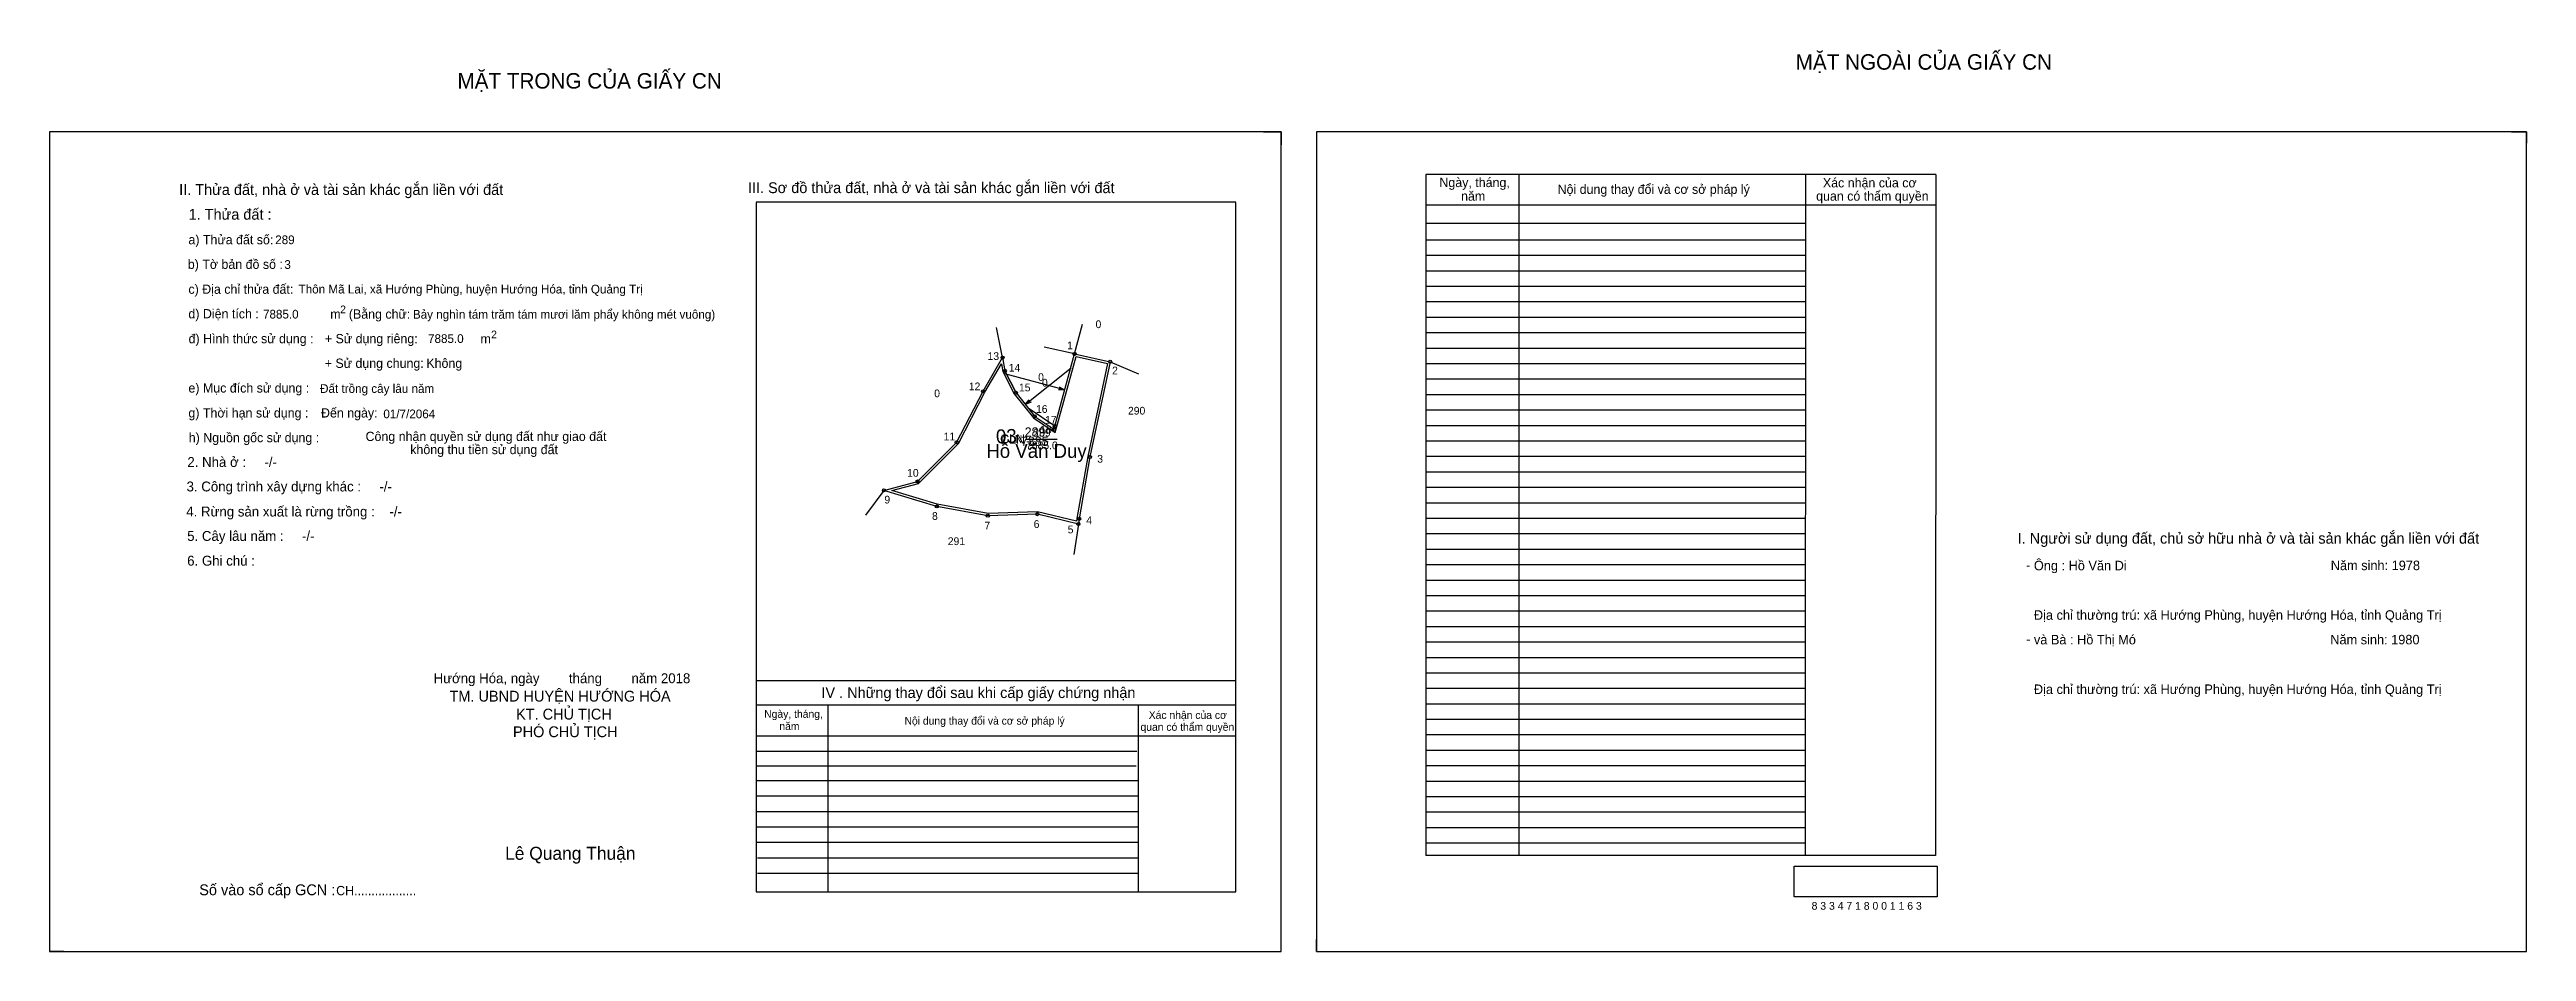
# Model space of a CAD drawing. Extents: x 531234 to 534745, y 1846979 to 1847650.
# Drawn here: x 533143 to 534745, y 1847067 to 1847650 of the extents above.
import ezdxf

# ---------------------------------------------------------------- set-up
doc = ezdxf.new("R2010")
doc.units = 0
for name, color, linetype in [('Default', 7, 'Continuous'), ('Level 10', 7, 'Continuous'), ('Level 11', 7, 'Continuous'), ('Level 13', 7, 'Continuous'), ('Level 2', 7, 'Continuous'), ('Level 27', 7, 'Continuous'), ('Level 3', 7, 'Continuous'), ('Level 36', 7, 'Continuous'), ('Level 4', 7, 'Continuous'), ('Level 5', 7, 'Continuous'), ('Level 55', 7, 'Continuous'), ('Level 6', 7, 'Continuous'), ('Level 63', 7, 'Continuous'), ('Level 7', 7, 'Continuous'), ('Level 8', 7, 'Continuous'), ('Level 9', 7, 'Continuous')]:
    doc.layers.add(name, color=color, linetype=linetype)

msp = doc.modelspace()

# ---------------------------------------------------------------- linework, layer by layer
at = {"layer": 'Level 10'}
for p, q in [((533928.2, 1847597.2), (533939.6, 1847597.2)), ((533939.6, 1847597.2), (533939.6, 1847588.8)), ((534735, 1847597.2), (534744.6, 1847597.2)), ((534744.6, 1847597.2), (534744.6, 1847589.8)), ((533768.2, 1847428.5), (533761, 1847442.7)), ((533729.8, 1847396.4), (533746.9, 1847429.5)), ((533704.5, 1847371.1), (533729.8, 1847396.4)), ((533808.5, 1847343.6), (533782, 1847350)), ((533143.4, 1847075), (533143.4, 1847067.2)), ((533152.6, 1847067.2), (533143.4, 1847067.2)), ((533962.4, 1847067.2), (533962.4, 1847075)), ((533962.4, 1847067.2), (533969.4, 1847067.2))]:
    msp.add_line(p, q, dxfattribs=at)
for points in [[(533143.4, 1847067.2), (533939.6, 1847067.2), (533939.6, 1847597.2), (533143.4, 1847597.2)], [(533962.4, 1847067.2), (534744.6, 1847067.2), (534744.6, 1847597.2), (533962.4, 1847597.2)], [(533793.3, 1847407), (533806, 1847453.6), (533829.1, 1847448.6), (533816, 1847387), (533809, 1847347), (533808.5, 1847343.6), (533782, 1847350), (533750, 1847349), (533717, 1847355), (533682.8, 1847365.4), (533704.5, 1847371.1), (533729.8, 1847396.4), (533746.9, 1847429.5), (533759.5, 1847451.2), (533761, 1847442.7), (533768.2, 1847428.5), (533780.3, 1847413.2), (533792.7, 1847405)], [(533794.6, 1847406.6), (533807, 1847451.9), (533827.4, 1847447.5), (533814.6, 1847387.3), (533807.6, 1847347.2), (533807.3, 1847345.4), (533782.1, 1847351.4), (533750.1, 1847350.4), (533717.3, 1847356.4), (533688, 1847365.3), (533705.2, 1847369.8), (533731, 1847395.6), (533748.1, 1847428.8), (533758.8, 1847447.2), (533759.7, 1847442.2), (533767, 1847427.7), (533779.4, 1847412.2), (533793.6, 1847402.8)]]:
    msp.add_lwpolyline(points, close=True, dxfattribs=at)
at = {"layer": 'Level 11'}
for centre in [(533759.5, 1847451.2), (533806, 1847453.6), (533829.1, 1847448.6), (533761, 1847442.7), (533746.9, 1847429.5), (533768.2, 1847428.5), (533780.3, 1847413.2), (533792.7, 1847405), (533793.3, 1847407), (533793.3, 1847407), (533729.8, 1847396.4), (533816, 1847387), (533704.5, 1847371.1), (533682.8, 1847365.4), (533717, 1847355), (533750, 1847349), (533782, 1847350), (533808.5, 1847343.6), (533809, 1847347)]:
    msp.add_circle(centre, 1, dxfattribs=at)
at = {"layer": 'Level 13'}
msp.add_line((533775.5, 1847398.6), (533785.7, 1847398.6), dxfattribs=at)
at = {"layer": 'Level 27'}
for p, q in [((533759.5, 1847451.2), (533755.6, 1847470.8)), ((533806, 1847453.6), (533811.1, 1847472.9)), ((533806, 1847453.6), (533786.4, 1847457.9)), ((533829.1, 1847448.6), (533847.4, 1847440.7)), ((533793.3, 1847407), (533776.6, 1847418.1)), ((533682.8, 1847365.4), (533670.8, 1847349.4)), ((533808.5, 1847343.6), (533805.6, 1847323.9))]:
    msp.add_line(p, q, dxfattribs=at)
at = {"layer": 'Level 6'}
msp.add_lwpolyline([(534271.3, 1847122.3), (534363.7, 1847122.3), (534363.7, 1847102.5), (534271.3, 1847102.5)], close=True, dxfattribs=at)
at = {"layer": 'Level 63'}
for p, q in [((533799.6, 1847430.3), (533761, 1847440.8)), ((533774.2, 1847420.9), (533803.9, 1847444.6))]:
    msp.add_line(p, q, dxfattribs=at)
for points in [[(533777.9, 1847422.5), (533774.2, 1847420.9), (533776.7, 1847424)], [(533796.1, 1847432.3), (533799.6, 1847430.3), (533795.6, 1847430.4)]]:
    msp.add_lwpolyline(points, dxfattribs=at)
at = {"layer": 'Level 7'}
for p, q in [((534278.4, 1847527.2), (534033.2, 1847527.2)), ((534278.4, 1847517.2), (534033.2, 1847517.2)), ((534278.4, 1847507.2), (534033.2, 1847507.2)), ((534278.4, 1847497.2), (534033.2, 1847497.2)), ((534278.4, 1847487.2), (534033.2, 1847487.2)), ((534278.4, 1847477.2), (534033.2, 1847477.2)), ((534278.4, 1847467.2), (534033.2, 1847467.2)), ((534278.4, 1847457.2), (534033.2, 1847457.2)), ((534278.4, 1847447.2), (534033.2, 1847447.2)), ((534278.4, 1847437.2), (534033.2, 1847437.2)), ((534278.4, 1847427.2), (534033.2, 1847427.2)), ((534278.4, 1847417.2), (534033.2, 1847417.2)), ((534278.4, 1847407.2), (534033.2, 1847407.2)), ((534278.4, 1847397.2), (534033.2, 1847397.2)), ((534278.4, 1847387.2), (534033.2, 1847387.2)), ((534278.4, 1847377.2), (534033.2, 1847377.2)), ((534278.4, 1847367.2), (534033.2, 1847367.2)), ((534278.4, 1847357.2), (534033.2, 1847357.2)), ((534278.4, 1847347.2), (534033.2, 1847347.2)), ((534278.4, 1847337.2), (534033.2, 1847337.2)), ((534278.4, 1847327.2), (534033.2, 1847327.2)), ((534278.4, 1847317.2), (534033.2, 1847317.2)), ((534278.4, 1847307.2), (534033.2, 1847307.2)), ((534278.4, 1847297.2), (534033.2, 1847297.2)), ((534278.4, 1847287.2), (534033.2, 1847287.2)), ((534278.4, 1847277.2), (534033.2, 1847277.2)), ((534278.4, 1847267.2), (534033.2, 1847267.2)), ((534278.4, 1847257.2), (534033.2, 1847257.2)), ((534278.4, 1847247.2), (534033.2, 1847247.2)), ((534278.4, 1847237.2), (534033.2, 1847237.2)), ((534278.4, 1847227.2), (534033.2, 1847227.2)), ((534278.4, 1847217.2), (534033.2, 1847217.2)), ((533846.3, 1847196.5), (533600.2, 1847196.5)), ((534278.4, 1847207.2), (534033.2, 1847207.2)), ((534278.4, 1847197.2), (534033.2, 1847197.2)), ((533845.9, 1847187.1), (533600.2, 1847187.1)), ((533847.2, 1847177.6), (533600.2, 1847177.6)), ((534278.4, 1847187.2), (534033.2, 1847187.2)), ((534278.4, 1847177.2), (534033.2, 1847177.2)), ((533847.2, 1847167.6), (533600.2, 1847167.6)), ((534278.4, 1847167.2), (534033.2, 1847167.2)), ((533847.2, 1847157.6), (533600.2, 1847157.6)), ((533847.2, 1847147.6), (533600.2, 1847147.6)), ((534278.4, 1847157.2), (534033.2, 1847157.2)), ((534278.4, 1847147.2), (534033.2, 1847147.2)), ((533847.2, 1847137.6), (533600.2, 1847137.6)), ((534278.4, 1847137.2), (534033.2, 1847137.2)), ((533847.2, 1847127.6), (533601, 1847127.6)), ((533847.2, 1847117.6), (533601, 1847117.6))]:
    msp.add_line(p, q, dxfattribs=at)
at = {"layer": 'Level 8'}
for p, q in [((534362.8, 1847569.7), (534033.2, 1847569.7)), ((534033.2, 1847569.7), (534033.2, 1847129.2)), ((534093.2, 1847569.7), (534093.2, 1847129.2)), ((534278.5, 1847569.5), (534278.4, 1847129.2)), ((534362.8, 1847569.7), (534362.6, 1847129.2)), ((533910.2, 1847551.8), (533600.2, 1847551.8)), ((533600.2, 1847551.8), (533600.2, 1847105.8)), ((533910.2, 1847105.8), (533910.2, 1847551.8)), ((534362.8, 1847549.7), (534033.2, 1847549.7)), ((534278.4, 1847537.9), (534033.2, 1847537.9)), ((533910.2, 1847242.2), (533600.2, 1847242.2)), ((533910.2, 1847226.5), (533600.2, 1847226.5)), ((533646.5, 1847226.5), (533646.5, 1847105.8)), ((533847.2, 1847226.5), (533847.2, 1847105.8)), ((533910.2, 1847206.5), (533600.2, 1847206.5)), ((534362.6, 1847129.2), (534033.2, 1847129.2)), ((533600.2, 1847105.8), (533910.2, 1847105.8))]:
    msp.add_line(p, q, dxfattribs=at)
at = {"layer": 'Level 9'}
msp.add_line((533774.7, 1847398.6), (533794.8, 1847398.6), dxfattribs=at)

# ---------------------------------------------------------------- texts
at = {"layer": 'Default'}
for s, p in [('e) Mục đích sử dụng :', (533233.2, 1847428.6)), ('g) Thời hạn sử dụng :', (533233.2, 1847412.5)), ('Đến ngày:', (533318.9, 1847412.5)), ('h) Nguồn gốc sử dụng :', (533233.4, 1847396.5)), ('Công nhận quyền sử dụng đất như giao đất', (533347.7, 1847397.3)), ('không thu tiền sử dụng đất', (533376.6, 1847388.8))]:
    msp.add_text(s, height=6, dxfattribs=at).set_placement(p)
at = {"layer": 'Level 13'}
for s, p in [('CLN', (533758.9, 1847396.1)), ('289', (533779.4, 1847400.2)), ('7885.0', (533774.7, 1847392))]:
    msp.add_text(s, height=5, dxfattribs=at).set_placement(p)
at = {"layer": 'Level 2'}
msp.add_text('Hồ Văn Duy', height=9, dxfattribs=at).set_placement((533749, 1847386.4))
at = {"layer": 'Level 3'}
msp.add_text('CLN', height=6, dxfattribs=at).set_placement((533757.9, 1847395.6))
at = {"layer": 'Level 36'}
for s, p in [('0', (533819.6, 1847470.3)), ('0', (533782.5, 1847436.1)), ('0', (533785, 1847432.5)), ('0', (533715.3, 1847425.6)), ('290', (533840.6, 1847414.4)), ('291', (533724.1, 1847330))]:
    msp.add_text(s, height=5, dxfattribs=at).set_placement(p)
at = {"layer": 'Level 4'}
msp.add_text('289', height=6, dxfattribs=at).set_placement((533773.8, 1847400.1))
at = {"layer": 'Level 5'}
msp.add_text('7885', height=6, dxfattribs=at).set_placement((533771.4, 1847394.1))
at = {"layer": 'Level 55'}
for s, height, p in [('13', 0.8, (533759, 1847451.2)), ('0', 0.22, (533759.4, 1847450.9)), ('0', 0.22, (533759.4, 1847450.9)), ('1', 0.8, (533805.8, 1847453.6)), ('0', 0.22, (533805.9, 1847453.4)), ('0', 0.22, (533805.9, 1847453.4)), ('0', 0.22, (533805.9, 1847453.4)), ('0', 0.22, (533805.9, 1847453.4)), ('2', 0.8, (533828.8, 1847448.6)), ('290', 0.22, (533828.8, 1847448.3)), ('0', 0.22, (533829, 1847448.3)), ('0', 0.22, (533829, 1847448.3)), ('14', 0.8, (533760.5, 1847442.7)), ('0', 0.22, (533761, 1847442.5)), ('12', 0.8, (533746.3, 1847429.5)), ('0', 0.22, (533746.8, 1847429.3)), ('15', 0.8, (533767.6, 1847428.5)), ('0', 0.22, (533768.1, 1847428.2)), ('16', 0.8, (533779.8, 1847413.2)), ('0', 0.22, (533780.2, 1847413)), ('17', 0.8, (533792.2, 1847405)), ('0', 0.22, (533792.6, 1847404.8)), ('18', 0.8, (533792.7, 1847407)), ('0', 0.22, (533793.2, 1847406.8)), ('0', 0.22, (533793.2, 1847406.8)), ('0', 0.22, (533793.2, 1847406.8)), ('11', 0.8, (533729.3, 1847396.4)), ('0', 0.22, (533729.7, 1847396.2)), ('3', 0.8, (533815.8, 1847387)), ('290', 0.22, (533815.8, 1847386.8)), ('10', 0.8, (533704, 1847371.1)), ('0', 0.22, (533704.4, 1847370.9)), ('9', 0.8, (533682.6, 1847365.4)), ('291', 0.22, (533682.6, 1847365.2)), ('0', 0.22, (533682.8, 1847365.2)), ('8', 0.8, (533716.7, 1847355)), ('291', 0.22, (533716.8, 1847354.8)), ('7', 0.8, (533749.7, 1847349)), ('291', 0.22, (533749.8, 1847348.8)), ('6', 0.8, (533781.7, 1847350)), ('291', 0.22, (533781.8, 1847349.8)), ('5', 0.8, (533808.2, 1847343.6)), ('290', 0.22, (533808.3, 1847343.4)), ('291', 0.22, (533808.3, 1847343.4)), ('4', 0.8, (533808.7, 1847347)), ('290', 0.22, (533808.8, 1847346.8))]:
    msp.add_text(s, height=height, dxfattribs=at).set_placement(p)
at = {"layer": 'Level 6'}
for s, height, p in [('289', 5.63, (533289.3, 1847524.6)), ('3', 5.63, (533295.2, 1847508.6)), ('Thôn Mã Lai, xã Hướng Phùng, huyện Hướng Hóa, tỉnh Quảng Trị', 5.64, (533304.4, 1847492.7)), ('7885.0', 5.63, (533281.4, 1847476.5)), ('Bảy nghìn tám trăm tám mươi lăm phẩy không mét vuông)', 5.632, (533378.3, 1847476.4)), ('7885.0', 5.63, (533388.1, 1847460.7)), ('Đất trồng cây lâu năm', 5.64, (533318.3, 1847428.4)), ('01/7/2064', 5.64, (533359.2, 1847412)), ('Ông : Hồ Văn Di', 6.16, (534426.2, 1847313.7)), ('Năm sinh: 1978', 6.16, (534618.1, 1847313.8)), ('Địa chỉ thường trú: xã Hướng Phùng, huyện Hướng Hóa, tỉnh Quảng Trị', 6.16, (534426.2, 1847281.7)), ('và Bà : Hồ Thị Mó', 6.16, (534426.2, 1847265.8)), ('Năm sinh: 1980', 6.16, (534617.8, 1847265.8)), ('Địa chỉ thường trú: xã Hướng Phùng, huyện Hướng Hóa, tỉnh Quảng Trị', 6.16, (534426.2, 1847233.7)), ('8 3 3 4 7 1 8 0 0 1 1 6 3', 5.04, (534282.5, 1847094.2))]:
    msp.add_text(s, height=height, dxfattribs=at).set_placement(p)
at = {"layer": 'Level 7'}
for s, height, p in [('MẶT NGOÀI CỦA GIẤY CN', 10, (534272.2, 1847637.4)), ('MẶT TRONG CỦA GIẤY CN', 10, (533407.1, 1847625.2)), ('II. Thửa đất, nhà ở và tài sản khác gắn liền với đất', 7, (533227.2, 1847556.4)), ('III. Sơ đồ thửa đất, nhà ở và tài sản khác gắn liền với đất', 7, (533594.9, 1847557.6)), ('Ngày, tháng,', 6, (534041.9, 1847561.5)), ('Nội dung thay đổi và cơ sở pháp lý', 6, (534118.3, 1847557.1)), ('Xác nhận của cơ', 6, (534289.8, 1847561.3)), ('1. Thửa đất :', 7, (533233.3, 1847540.4)), ('năm', 6, (534055.9, 1847552.7)), (' quan có thẩm quyền', 6, (534283.2, 1847552.7)), ('a) Thửa đất số:', 6, (533233.2, 1847524.5)), ('b) Tờ bản đồ số :', 6, (533232.8, 1847508.6)), ('c) Địa chỉ thửa đất:', 6, (533233.2, 1847492.5)), ('d) Diện tích :', 6, (533233.2, 1847476.6)), ('m', 6, (533324.9, 1847476.4)), ('2', 5, (533331.3, 1847479.9)), ('(Bằng chữ:', 6, (533336.9, 1847476.4)), ('đ) Hình thức sử dụng :', 6, (533233.3, 1847460.5)), ('+ Sử dụng riêng:', 6, (533321.4, 1847460.5)), ('m', 6, (533422, 1847460.4)), ('2', 5, (533428.9, 1847463.7)), ('+ Sử dụng chung:', 6, (533321.3, 1847444.6)), ('Không', 6, (533387, 1847444.6)), ('2. Nhà ở :     -/-', 6.4, (533232.5, 1847380.5)), ('3. Công trình xây dựng khác :     -/-', 6.4, (533232, 1847364.7)), ('4. Rừng sản xuất là rừng trồng :    -/-', 6.4, (533231.8, 1847348.5)), ('5. Cây lâu năm :     -/-', 6.4, (533232.4, 1847332.7)), ('I. Người sử dụng đất, chủ sở hữu nhà ở và tài sản khác gắn liền với đất', 7, (534415.7, 1847330.9)), ('6. Ghi chú :', 6.4, (533232.4, 1847316.7)), ('-', 6.4, (534421.1, 1847313.9)), ('-', 6.4, (534421.2, 1847266)), ('Hướng Hóa, ngày        tháng        năm 2018', 6.4, (533391.7, 1847240.7)), ('TM. UBND HUYỆN HƯỚNG HÓA', 7, (533402, 1847228.8)), ('KT. CHỦ TỊCH', 7, (533445, 1847217.2)), ('IV . Những thay đổi sau khi cấp giấy chứng nhận', 7, (533642.4, 1847231.1)), ('PHÓ CHỦ TỊCH', 7, (533443, 1847205.8)), ('Ngày, tháng,', 5, (533605.4, 1847218.3)), ('năm', 5, (533615.2, 1847210.4)), ('Nội dung thay đổi và cơ sở pháp lý', 5, (533696.1, 1847213.9)), (' quan có thẩm quyền', 5, (533846.8, 1847209.9)), ('Xác nhận của cơ', 5, (533854, 1847217.6)), ('Lê Quang Thuận', 8.4, (533437.9, 1847126.5)), ('Số vào sổ cấp GCN :', 7, (533240.2, 1847103.6)), ('CH..................', 6, (533328.7, 1847103.6))]:
    msp.add_text(s, height=height, dxfattribs=at).set_placement(p)
msp.add_text('03', height=9, rotation=2, dxfattribs=at).set_placement((533755.4, 1847395.7))
at = {"layer": 'Level 9'}
for s, p in [('13', (533749.8, 1847449.7)), ('1', (533801.2, 1847456.6)), ('12', (533737.7, 1847430.1)), ('14', (533763.5, 1847442.2)), ('15', (533770.1, 1847429.4)), ('2', (533830.3, 1847440.4)), ('16', (533781.1, 1847415.5)), ('11', (533721.4, 1847397.7)), ('18', (533783.8, 1847402.3)), ('17', (533787, 1847408.5)), ('3', (533820.7, 1847383.3)), ('10', (533697.8, 1847374.2)), ('9', (533683.1, 1847356.9)), ('8', (533713.9, 1847346.3)), ('7', (533747.8, 1847340.1)), ('6', (533779.6, 1847341.1)), ('5', (533801.6, 1847337.6)), ('4', (533813.6, 1847343.5))]:
    msp.add_text(s, height=5, dxfattribs=at).set_placement(p)

doc.saveas('drawing.dxf')
